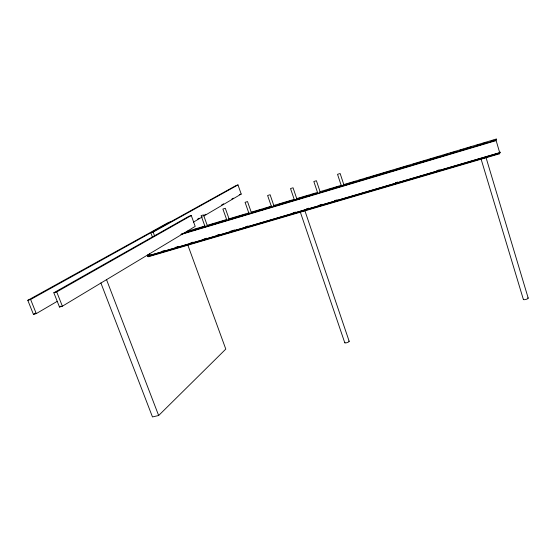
<?xml version="1.0" encoding="UTF-8"?>
<svg xmlns="http://www.w3.org/2000/svg" width="556" height="556" viewBox="0 0 556 556"><rect width="100%" height="100%" fill="white"/><g stroke="black" fill="none" stroke-linecap="round" stroke-linejoin="round"><path stroke-width="0.83" d="M147.743 254.801L148.459 256.712L499.462 153.81L500.226 152.407L500.108 152.003L499.344 153.407L148.327 256.358L149.918 255.399L149.335 253.842M180.881 234.528L495.584 140.758L496.383 139.466L496.265 139.063L343.205 184.745M181.388 233.979L495.459 140.348L496.265 139.063M100.879 282.948L152.476 416.937L158.655 415.513L225.792 349.099L187.713 244.723M304.66 210.321L303.652 210.842M148.459 256.712L149.786 255.906M62.362 306.21L195.205 226.382L191.278 215.526L189.012 216.221L53.842 292.755L59.485 307.03L62.362 306.21L56.726 291.914L191.278 215.526M59.485 307.03L60.972 306.141M193.495 222.101L202.44 216.847M203.934 215.971L241.214 194.065L238.003 184.919L236.071 185.516L30.622 299.482L27.8 300.303L33.457 314.404L36.279 313.605L57.185 301.359M197.658 219.05L199.145 218.174M204.344 215.13L205.831 214.255M221.441 205.108L223.672 203.802M231.845 199.013L233.332 198.144M33.457 314.404L35.695 313.097M152.629 237.614L150.836 232.797L153.164 232.095L238.003 184.919M27.8 300.303L168.44 222.47L170.671 221.788M485.214 157.577L484.123 158.001M303.11 211.058L301.943 211.454M239.275 194.663L241.214 194.065M186.823 231.421L205.122 225.958M206.79 225.458L226.751 219.502M228.419 219.008L249.213 212.802M250.874 212.302L271.669 206.095M273.337 205.602L294.131 199.389M296.626 198.645L317.42 192.439M319.915 191.695L341.544 185.238M187.567 231.595L190.062 230.851M195.059 229.357L197.554 228.613M199.222 228.12L205.046 226.375M210.043 224.888L214.206 223.644M215.867 223.151L225.854 220.169M232.519 218.181L245.835 214.213M252.493 212.225L260.82 209.744M264.149 208.75L270.807 206.762M273.302 206.019L275.797 205.268M279.133 204.281L283.289 203.037M284.957 202.537L292.449 200.306M297.439 198.812L299.941 198.068M301.602 197.575L307.433 195.837M310.762 194.843L314.925 193.599M327.408 189.874L331.571 188.637M333.232 188.136L339.063 186.399M344.053 184.912L346.555 184.161M348.216 183.668L354.047 181.93M359.037 180.436L361.539 179.692M364.868 178.698L369.024 177.461M370.692 176.961L378.184 174.73M379.845 174.23L393.168 170.261M396.497 169.267L400.661 168.023M402.322 167.523L408.153 165.785M413.143 164.298L424.798 160.823M428.127 159.829L432.29 158.585M433.951 158.092L439.782 156.354M444.772 154.86L447.274 154.116M450.603 153.122L456.427 151.385M459.756 150.391L463.919 149.147M465.587 148.654L471.412 146.916M476.409 145.429L478.904 144.678M482.233 143.684L486.396 142.447M491.386 140.953L493.888 140.209M184.946 232.867L187.441 232.123M192.425 230.636L196.588 229.399M199.91 228.405L202.405 227.661M207.395 226.174L213.219 224.436M214.88 223.943L217.375 223.199M222.365 221.712L228.189 219.974M229.85 219.481L234.006 218.244M237.336 217.25L243.153 215.513M246.482 214.519L248.977 213.775M253.967 212.288L258.123 211.051M261.452 210.057L265.608 208.82M268.937 207.826L271.432 207.082M276.422 205.595L280.578 204.358M283.907 203.364L286.403 202.62M291.386 201.133L297.21 199.395M298.871 198.902L301.366 198.158M306.356 196.671L312.18 194.934M315.509 193.94L317.997 193.196M322.987 191.709L327.15 190.472M330.472 189.478L332.968 188.734M337.958 187.247L343.782 185.516M345.443 185.016L349.599 183.779M352.928 182.785L355.423 182.041M360.413 180.554L364.569 179.317M367.898 178.323L370.393 177.579M377.044 175.599L381.201 174.355M392.015 171.13L396.171 169.893M399.5 168.899L401.995 168.155M406.985 166.668L411.141 165.431M414.47 164.437L416.965 163.693M421.948 162.206L427.772 160.469M429.434 159.975L433.597 158.738M438.587 157.251L442.743 156.007M446.072 155.02L448.56 154.276M461.035 150.551L463.53 149.807M476.005 146.089L480.162 144.852M483.491 143.858L485.986 143.114M490.976 141.627L495.132 140.39M147.542 255.551L150.009 254.829M162.463 251.173L164.958 250.436M175.766 247.267L178.261 246.53M190.736 242.868L193.231 242.138M204.045 238.962L206.54 238.225M217.347 235.049L219.842 234.319M230.657 231.143L234.813 229.92M245.627 226.744L248.122 226.014M293.026 212.823L295.521 212.093M306.335 208.917L308.83 208.18M319.644 205.011L322.139 204.274M334.615 200.612L337.103 199.882M395.323 182.778L397.818 182.048M436.905 170.567L439.4 169.837M147.674 255.899L150.141 255.176M147.604 256.024L499.747 152.671M147.444 256.121L499.705 152.733L496.001 140.077M53.842 292.755L56.726 291.914M482.24 158.55L482.844 158.397M301.394 211.607L300.546 211.78M481.322 158.717L480.968 158.662L523.363 299.434M30.622 299.482L36.279 313.605M106.488 279.536L158.655 415.513M153.164 232.095L154.651 236.112M205.15 226.897L201.098 215.638L203.468 214.922L207.52 226.195M229.35 219.683L225.312 208.305L222.9 209.035L226.945 220.398M249.095 213.796L245.071 202.321L247.517 201.578L251.534 213.066M274.094 206.345L270.098 194.746L267.61 195.497L271.613 207.082M304.723 210.224L349.168 341.273M297.036 199.507L293.054 187.789L290.524 188.553L294.506 200.257M300.212 211.746L344.776 342.753M317.796 193.314L313.834 181.499L316.406 180.721L320.367 192.55M341.481 186.253L337.534 174.32L340.154 173.528L344.094 185.475M486.146 157.96L528.2 298.092M495.459 140.348L495.584 140.758M499.344 153.407L499.462 153.81M348.793 341.085A2.321 0.605 -18.8 0 1 348.515 341.982A2.321 0.605 -18.8 0 1 345.686 342.934A2.321 0.605 -18.8 0 1 344.991 342.364M527.797 297.856A2.509 0.674 -15.7 0 1 526.254 299.323A2.509 0.674 -15.7 0 1 523.404 299.239"/></g></svg>
